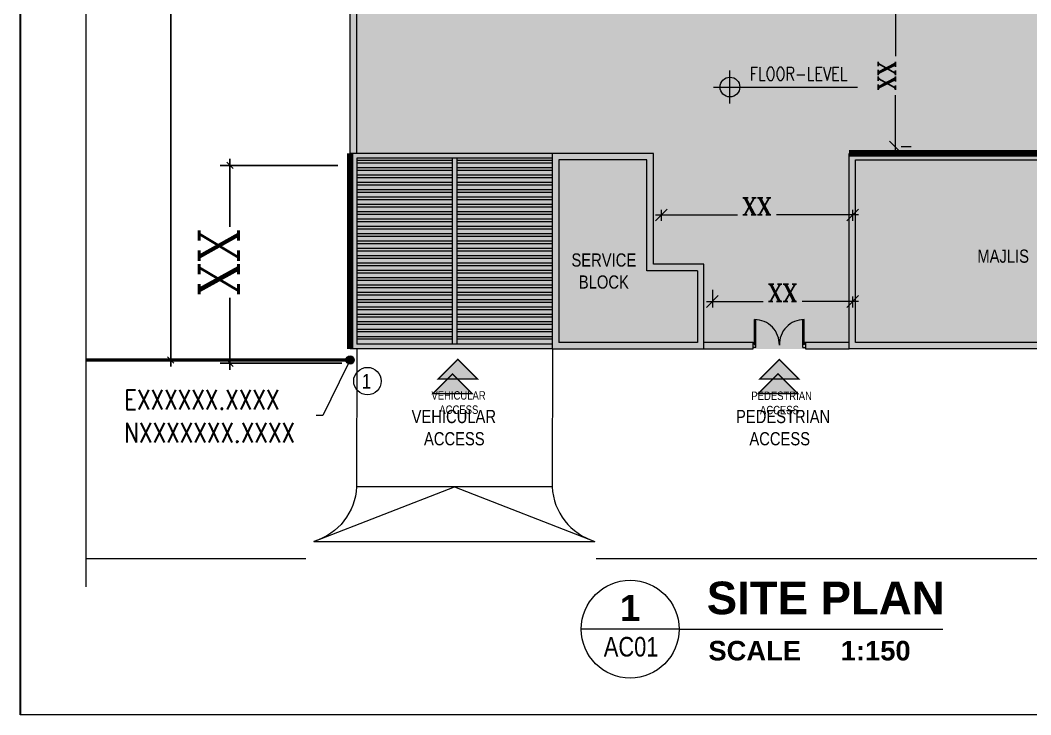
# Model space of a CAD drawing. Header units: millimetres. Extents: x -9083 to 924194, y -232449 to 321637.
# Drawn here: x 900 to 16397, y -232449 to -221798 of the extents above; entities that cross this region are included whole.
import ezdxf
from ezdxf.enums import TextEntityAlignment as Align

# ---------------------------------------------------------------- set-up
doc = ezdxf.new("R2010")
doc.units = ezdxf.units.MM
doc.header["$LTSCALE"] = 400
doc.header["$MEASUREMENT"] = 0
doc.header["$PDMODE"] = 3
doc.linetypes.add('DASHDOT', pattern=[1, 0.5, -0.25, 0, -0.25])
doc.layers.get('0').update_dxf_attribs({"lineweight": 0, "true_color": 0xff1414})
doc.layers.get('Defpoints').update_dxf_attribs({"color": 8, "lineweight": 5})
for name, color, linetype, lineweight, true_color in [('ALARM', 7, 'Continuous', 5, 0xff0f0f), ('HATCH BUILDINGS ZONE', 7, 'Continuous', 13, 0xffff8f), ('HATCH LEGEND', 7, 'Continuous', 13, 0xadddf7), ('HATCH SETBACKS', 7, 'Continuous', 13, 0xff9e3d)]:
    doc.layers.add(name, color=color, linetype=linetype, lineweight=lineweight, true_color=true_color)
for name, color, linetype, lineweight in [('AXIS DIMENSION', 8, 'Continuous', 5), ('BOUNDARY WALL', 3, 'Continuous', 18), ('DIM-OUT', 3, 'Continuous', 5), ('DOOR', 1, 'Continuous', 5), ('FIRE RATE', 244, 'Continuous', 0), ('LANDSCAPE', 251, 'Continuous', 0), ('LEVELS', 251, 'Continuous', 5), ('MARKER', 8, 'Continuous', 5), ('PLOT BOWNDARY', 1, 'DASHDOT', 50), ('REFER TILTLE 100', 7, 'Continuous', 5), ('ROOF LINE 2', 244, 'Continuous', 25), ('TEXT CHANGABLE', 5, 'Continuous', 5), ('TEXT DRAWING TITLE', 7, 'Continuous', 5)]:
    doc.layers.add(name, color=color, linetype=linetype, lineweight=lineweight)
doc.styles.add('5081292-ATK-V1-XP-SITE PLAN$0$5081292-ATK-V1-XP-SITE PLAN$0$ROMANS-TITLE', font='ROMANS.shx', dxfattribs={"width": 0.8})
doc.styles.add('arial', font='arial.ttf', dxfattribs={"width": 0.8, "height": 2.2})
doc.styles.add('ARIAL-TITLE', font='arialbd.ttf')
doc.styles.add('NEW', font='ROMANC.shx')
doc.styles.add('ROMAN', font='times.ttf')
doc.styles.add('ROMANS-TITLE', font='ROMANS.shx', dxfattribs={"width": 0.8})
doc.styles.add('ROMANT', font='romant.shx')
doc.styles.add('VF-TextNarrow', font='ARIALN.TTF')
doc.dimstyles.new('AXIS DIMENSION', dxfattribs={"dimscale": 1.2, "dimtxt": 220, "dimasz": 150, "dimexe": 75, "dimexo": 200, "dimgap": 50, "dimtad": 0, "dimdec": 0, "dimlfac": 0.1, "dimzin": 0, "dimdsep": 46, "dimtxsty": 'ROMANT', "dimblk": 'OBLIQUE', "dimcen": 200, "dimdle": 75, "dimclrd": 17, "dimclre": 94, "dimclrt": 3, "dimadec": 0, "dimazin": 0, "dimtfac": 0.5, "dimtdec": 0, "dimtix": 1, "dimtofl": 0, "dimtmove": 2, "dimatfit": 2, "dimfxl": 100, "dimtvp": 0.5, "dimtolj": 1, "dimtzin": 0, "dimlwd": -1, "dimlwe": -1, "dimarcsym": 0})
doc.dimstyles.new('SITE DIM', dxfattribs={"dimscale": 0, "dimtxt": 250, "dimasz": 100, "dimexe": 150, "dimexo": 150, "dimgap": 0, "dimtad": 0, "dimlfac": 0.001, "dimzin": 0, "dimdsep": 46, "dimtxsty": 'ROMAN', "dimblk": 'OBLIQUE', "dimcen": 150, "dimdle": 100, "dimclrd": 1, "dimclre": 1, "dimclrt": 3, "dimadec": 0, "dimazin": 0, "dimtfac": 100, "dimtix": 1, "dimtofl": 0, "dimtmove": 0, "dimatfit": 0, "dimldrblk": 'OBLIQUE', "dimfxl": 150, "dimtvp": 0.285714, "dimtolj": 1, "dimtzin": 0, "dimarcsym": 0})

# ---------------------------------------------------------------- blocks, each defined once
blk = doc.blocks.new('A$C977231d2')
at = {"layer": 'Defpoints'}
blk.add_lwpolyline([(-120, 0), (-823, 0), (-823, 576), (-120, 576)], close=True, dxfattribs=at)
blk = doc.blocks.new('A-DETAIL-TITLE-100')
at = {"layer": 'TEXT DRAWING TITLE', "linetype": 'Continuous'}
blk.add_line((0, 0), (-1500, 0), dxfattribs=at)
blk.add_circle((-750, 0), 750, dxfattribs=at)
at = {"layer": 'TEXT DRAWING TITLE', "style": 'ARIAL-TITLE'}
for tag, p, height in [('TITLE1', (450, 937), 500), ('SCALE1', (450, -480), 300), ('SCALE2', (2479, -480), 300)]:
    blk.add_attdef(tag, p, '', height=height, dxfattribs=at)
at = {"layer": 'TEXT DRAWING TITLE', "color": 7, "style": 'ARIAL-TITLE'}
blk.add_attdef('TITLE2_001', (435, 228), '', height=500, dxfattribs=at)
at = {"layer": 'TEXT DRAWING TITLE', "linetype": 'Continuous', "style": 'ARIAL-TITLE'}
blk.add_attdef('DRWG-NO', text='', height=400, dxfattribs=at).set_placement((-751, 326), align=Align.MIDDLE)
at = {"layer": 'TEXT DRAWING TITLE', "linetype": 'Continuous', "style": 'arial', "width": 0.8}
blk.add_attdef('DRAWING-REF', text='', height=300, dxfattribs=at).set_placement((-735, -270), align=Align.MIDDLE)
blk = doc.blocks.new('Access')
at = {"layer": 'ALARM', "style": 'arial', "width": 0.8}
for tag, p in [('ACCESS_001', (16568, -892)), ('ACCESS_002', (16602, -1566))]:
    blk.add_attdef(tag, p, '', height=400, dxfattribs=at)
blk = doc.blocks.new('_Oblique')
at = {"color": 0, "linetype": 'ByBlock', "lineweight": -2}
blk.add_line((-0.5, -0.5), (0.5, 0.5), dxfattribs=at)
blk = doc.blocks.new('*D107')
at = {"layer": 'Defpoints', "color": 0, "transparency": 16777216}
for p in [(5707, -204289), (3208, -227009), (5707, -227009)]:
    blk.add_point(p, dxfattribs=at)
at = {"layer": 'DIM-OUT', "color": 1, "lineweight": -2, "transparency": 16777216}
for p, q in [((3208, -204189), (3208, -215106)), ((5557, -204289), (3058, -204289)), ((3208, -227109), (3208, -216192)), ((5557, -227009), (3058, -227009))]:
    blk.add_line(p, q, dxfattribs=at)
at = {"layer": 'DIM-OUT', "color": 1, "lineweight": -2, "transparency": 16777216, "xscale": 100, "yscale": 100, "zscale": 100}
for p, rotation in [((3208, -204289), 90), ((3208, -227009), 270)]:
    blk.add_blockref('_Oblique', p, dxfattribs=dict(at, rotation=rotation))
at = {"layer": 'DIM-OUT', "color": 3, "transparency": 16777216, "insert": (3037, -215649), "char_height": 600, "attachment_point": 5, "rotation": 90, "style": 'NEW'}
blk.add_mtext('\\A1;XX', dxfattribs=at)
blk = doc.blocks.new('*D109')
at = {"layer": 'Defpoints', "color": 0, "transparency": 16777216}
for p in [(5923, -224024), (4117, -227058), (5983, -227058)]:
    blk.add_point(p, dxfattribs=at)
at = {"layer": 'DIM-OUT', "color": 1, "lineweight": -2, "transparency": 16777216}
for p, q in [((4117, -223924), (4117, -224969)), ((5773, -224024), (3967, -224024)), ((4117, -227158), (4117, -226055)), ((5833, -227058), (3967, -227058))]:
    blk.add_line(p, q, dxfattribs=at)
at = {"layer": 'DIM-OUT', "color": 1, "lineweight": -2, "transparency": 16777216, "xscale": 100, "yscale": 100, "zscale": 100}
for p, rotation in [((4117, -224024), 90), ((4117, -227058), 270)]:
    blk.add_blockref('_Oblique', p, dxfattribs=dict(at, rotation=rotation))
at = {"layer": 'DIM-OUT', "color": 3, "transparency": 16777216, "insert": (3946, -225512), "char_height": 600, "attachment_point": 5, "rotation": 90, "style": 'NEW'}
blk.add_mtext('\\A1;XX', dxfattribs=at)
blk = doc.blocks.new('*D110')
at = {"layer": 'AXIS DIMENSION', "color": 94, "ltscale": 20, "transparency": 16777216}
for p, q in [((11514, -225933), (11514, -226202)), ((13665, -226033), (13665, -226202))]:
    blk.add_line(p, q, dxfattribs=at)
at = {"layer": 'AXIS DIMENSION', "color": 17, "ltscale": 20, "transparency": 16777216}
for p, q in [((11424, -226112), (12291, -226112)), ((13755, -226112), (12889, -226112))]:
    blk.add_line(p, q, dxfattribs=at)
at = {"layer": 'Defpoints', "color": 0, "ltscale": 20, "transparency": 16777216}
for p in [(11514, -225693), (13665, -225793), (13665, -226112)]:
    blk.add_point(p, dxfattribs=at)
at = {"layer": 'AXIS DIMENSION', "color": 17, "ltscale": 20, "transparency": 16777216, "xscale": 179.9999999999999, "yscale": 179.9999999999999, "zscale": 179.9999999999999, "rotation": 180}
blk.add_blockref('_Oblique', (11514, -226112), dxfattribs=at)
at = {"layer": 'AXIS DIMENSION', "color": 17, "ltscale": 20, "transparency": 16777216, "xscale": 179.9999999999999, "yscale": 179.9999999999999, "zscale": 179.9999999999999}
blk.add_blockref('_Oblique', (13665, -226112), dxfattribs=at)
at = {"layer": 'AXIS DIMENSION', "color": 3, "lineweight": 0, "ltscale": 20, "transparency": 16777216, "insert": (12590, -225980), "char_height": 264, "attachment_point": 5, "style": 'ROMANT'}
blk.add_mtext('\\A1;XX', dxfattribs=at)
blk = doc.blocks.new('*D111')
at = {"layer": 'AXIS DIMENSION', "color": 17, "ltscale": 20, "transparency": 16777216}
for p, q in [((10640, -224784), (11898, -224784)), ((13754, -224784), (12496, -224784))]:
    blk.add_line(p, q, dxfattribs=at)
at = {"layer": 'AXIS DIMENSION', "color": 94, "ltscale": 20, "transparency": 16777216}
for p, q in [((10730, -224705), (10730, -224874)), ((13664, -224705), (13664, -224874))]:
    blk.add_line(p, q, dxfattribs=at)
at = {"layer": 'Defpoints', "color": 0, "ltscale": 20, "transparency": 16777216}
for p in [(10730, -224465), (13664, -224465), (13664, -224784)]:
    blk.add_point(p, dxfattribs=at)
at = {"layer": 'AXIS DIMENSION', "color": 17, "ltscale": 20, "transparency": 16777216, "xscale": 179.9999999999999, "yscale": 179.9999999999999, "zscale": 179.9999999999999, "rotation": 180}
blk.add_blockref('_Oblique', (10730, -224784), dxfattribs=at)
at = {"layer": 'AXIS DIMENSION', "color": 17, "ltscale": 20, "transparency": 16777216, "xscale": 179.9999999999999, "yscale": 179.9999999999999, "zscale": 179.9999999999999}
blk.add_blockref('_Oblique', (13664, -224784), dxfattribs=at)
at = {"layer": 'AXIS DIMENSION', "color": 3, "lineweight": 0, "ltscale": 20, "transparency": 16777216, "insert": (12197, -224652), "char_height": 264, "attachment_point": 5, "style": 'ROMANT'}
blk.add_mtext('\\A1;XX', dxfattribs=at)
blk = doc.blocks.new('*D112')
at = {"layer": 'AXIS DIMENSION', "color": 94, "ltscale": 20, "transparency": 16777216}
for p, q in [((14495, -221559), (14230, -221559)), ((14560, -223741), (14410, -223741))]:
    blk.add_line(p, q, dxfattribs=at)
at = {"layer": 'AXIS DIMENSION', "color": 17, "ltscale": 20, "transparency": 16777216}
for p, q in [((14320, -221469), (14320, -222351)), ((14320, -223831), (14320, -222949))]:
    blk.add_line(p, q, dxfattribs=at)
at = {"layer": 'Defpoints', "color": 0, "ltscale": 20, "transparency": 16777216}
for p in [(14735, -221559), (14320, -223741), (14320, -223741)]:
    blk.add_point(p, dxfattribs=at)
at = {"layer": 'AXIS DIMENSION', "color": 17, "ltscale": 20, "transparency": 16777216, "xscale": 179.9999999999999, "yscale": 179.9999999999999, "zscale": 179.9999999999999}
for p, rotation in [((14320, -221559), 90), ((14320, -223741), 270)]:
    blk.add_blockref('_Oblique', p, dxfattribs=dict(at, rotation=rotation))
at = {"layer": 'AXIS DIMENSION', "color": 3, "lineweight": 0, "ltscale": 20, "transparency": 16777216, "insert": (14188, -222650), "char_height": 264, "attachment_point": 5, "rotation": 90, "style": 'ROMANT'}
blk.add_mtext('\\A1;XX', dxfattribs=at)
blk = doc.blocks.new('*U68')
for p, q in [((-2500, 98), (-2600, 98)), ((-2500, 98), (-2500, -17)), ((-700, 98), (-600, 98)), ((-700, 98), (-700, -17)), ((-2600, -102), (-2560, -102)), ((-2560, -17), (-2500, -17)), ((-2560, -17), (-2560, -102)), ((-2550, -27), (-2550, -976)), ((-2550, -27), (-2500, -27)), ((-2500, -27), (-2500, -975)), ((-640, -17), (-700, -17)), ((-650, -27), (-700, -27)), ((-700, -27), (-700, -976)), ((-650, -27), (-650, -977)), ((-640, -17), (-640, -102)), ((-600, -102), (-640, -102))]:
    blk.add_line(p, q)
for centre, radius, start, end in [((-2550, -26), 951, 270.0277, 1.4411), ((-650, -27), 950, 178.4926, 270)]:
    blk.add_arc(centre, radius, start, end)

msp = doc.modelspace()

# ---------------------------------------------------------------- hatches: boundary and pattern name
at = {"layer": 'HATCH BUILDINGS ZONE', "lineweight": 0, "ltscale": 7}
h = msp.add_hatch(color=256, dxfattribs=at)
h.dxf.hatch_style = 1
h.paths.add_polyline_path([(6769.24287, -223839.7396), (17800.50018, -223839.7396), (17800.50018, -206262.58942), (6769.24287, -206262.58942)])
at = {"layer": 'HATCH LEGEND', "lineweight": 0, "true_color": 0x2ea8ea}
h = msp.add_hatch(color=140, dxfattribs=at)
h.dxf.hatch_style = 1
h.paths.add_polyline_path([(5959.60931, -223839.7396), (18610.13375, -223839.7396), (18610.13375, -226839.7396), (5959.60931, -226839.7396)])
at = {"layer": 'HATCH SETBACKS', "lineweight": 0, "ltscale": 7, "true_color": 0xff9e3d}
h = msp.add_hatch(color=33, dxfattribs=at)
h.dxf.hatch_style = 1
h.paths.add_polyline_path([(6769.24287, -223839.7396), (5959.60931, -223839.7396), (5959.60931, -204289.1076), (18610.13375, -204289.1076), (18610.13375, -223839.7396), (17800.50018, -223839.7396), (17800.50018, -206262.58942), (6769.24287, -206262.58942)])
at = {"layer": 'LEVELS', "lineweight": 0, "ltscale": 800}
h = msp.add_hatch(color=256, dxfattribs=at)
h.paths.add_polyline_path([(11783.15521, -222823.62344), (11934.9615, -222823.62344, 0.4142135624), (11783.15521, -222671.81715)])
h.paths.add_polyline_path([(11783.15521, -222975.42974), (11783.15521, -222823.62344), (11631.34892, -222823.62344, 0.4142135624)])
at = {"layer": 'MARKER', "lineweight": 0, "ltscale": 800}
h = msp.add_hatch(color=256, dxfattribs=at)
h.dxf.hatch_style = 1
edge = h.paths.add_edge_path()
edge.add_arc((5959.60931, -227009.4495), 63.75864, 0, 360)
at = {"layer": 'MARKER', "lineweight": 0, "transparency": 33554687}
for color, points in [(256, [(7908.85931, -227298.68482), (7310.35931, -227298.68482), (7609.60931, -226999.43482)]), (256, [(12840.53056, -227298.68482), (12242.03056, -227298.68482), (12541.28056, -226999.43482)]), (14, [(7831.12789, -227525.16302), (7225.42078, -227525.16302), (7528.27434, -227222.30947)])]:
    msp.add_hatch(color=color, dxfattribs=at).paths.add_polyline_path(points)
at = {"layer": 'MARKER', "lineweight": 0, "true_color": 0x2776bb, "transparency": 33554687}
msp.add_hatch(color=152, dxfattribs=at).paths.add_polyline_path([(12822.18611, -227525.16302), (12216.479, -227525.16302), (12519.33256, -227222.30947)])

# ---------------------------------------------------------------- linework, layer by layer
at = {"layer": 'BOUNDARY WALL', "lineweight": 0}
for points in [[(5959.60931, -223839.7396), (5959.60931, -204289.1076), (18610.13375, -204289.1076), (18610.13375, -223839.7396)], [(6059.60931, -223839.7396), (6059.60931, -204389.1076), (18510.13375, -204389.1076), (18510.13375, -223839.7396)], [(11384.60931, -226839.7396), (12141.28056, -226839.7396), (12141.28056, -226739.7396), (11384.60931, -226739.7396)], [(13610.13375, -226739.7396), (12941.28056, -226739.7396), (12941.28056, -226839.7396), (13610.13375, -226839.7396)]]:
    msp.add_lwpolyline(points, dxfattribs=at)
at = {"layer": 'Defpoints', "lineweight": 0}
msp.add_lwpolyline([(907.14212, -199316.02536), (24333.33333, -199316.02536), (24333.33333, -232449.37784), (907.14212, -232449.37784)], close=True, dxfattribs=at)
at = {"layer": 'FIRE RATE', "color": 177, "lineweight": 0, "true_color": 0x293189, "const_width": 100}
for points in [[(5959.60931, -226839.7396), (5959.60931, -223839.7396)], [(13610.13375, -223839.7396), (18610.13375, -223839.7396), (18610.13375, -226839.7396)]]:
    msp.add_lwpolyline(points, dxfattribs=at)
at = {"layer": 'LANDSCAPE', "lineweight": 0}
for p, q in [((6059.60931, -223945.9896), (7522.10931, -223945.9896)), ((6059.60931, -223983.4896), (7522.10931, -223983.4896)), ((6059.60931, -224058.4896), (7522.10931, -224058.4896)), ((7597.10931, -223945.9896), (9059.60931, -223945.9896)), ((7597.10931, -223983.4896), (9059.60931, -223983.4896)), ((7597.10931, -224058.4896), (9059.60931, -224058.4896)), ((6059.60931, -224095.9896), (7522.10931, -224095.9896)), ((6059.60931, -224170.9896), (7522.10931, -224170.9896)), ((6059.60931, -224208.4896), (7522.10931, -224208.4896)), ((7597.10931, -224095.9896), (9059.60931, -224095.9896)), ((7597.10931, -224170.9896), (9059.60931, -224170.9896)), ((7597.10931, -224208.4896), (9059.60931, -224208.4896)), ((6059.60931, -224283.4896), (7522.10931, -224283.4896)), ((6059.60931, -224320.9896), (7522.10931, -224320.9896)), ((7597.10931, -224283.4896), (9059.60931, -224283.4896)), ((7597.10931, -224320.9896), (9059.60931, -224320.9896)), ((6059.60931, -224395.9896), (7522.10931, -224395.9896)), ((6059.60931, -224433.4896), (7522.10931, -224433.4896)), ((6059.60931, -224508.4896), (7522.10931, -224508.4896)), ((6059.60931, -224545.9896), (7522.10931, -224545.9896)), ((7597.10931, -224395.9896), (9059.60931, -224395.9896)), ((7597.10931, -224433.4896), (9059.60931, -224433.4896)), ((7597.10931, -224508.4896), (9059.60931, -224508.4896)), ((7597.10931, -224545.9896), (9059.60931, -224545.9896)), ((6059.60931, -224620.9896), (7522.10931, -224620.9896)), ((6059.60931, -224658.4896), (7522.10931, -224658.4896)), ((7597.10931, -224620.9896), (9059.60931, -224620.9896)), ((7597.10931, -224658.4896), (9059.60931, -224658.4896)), ((6059.60931, -224733.4896), (7522.10931, -224733.4896)), ((6059.60931, -224770.9896), (7522.10931, -224770.9896)), ((6059.60931, -224845.9896), (7522.10931, -224845.9896)), ((7597.10931, -224733.4896), (9059.60931, -224733.4896)), ((7597.10931, -224770.9896), (9059.60931, -224770.9896)), ((7597.10931, -224845.9896), (9059.60931, -224845.9896)), ((6059.60931, -224883.4896), (7522.10931, -224883.4896)), ((6059.60931, -224958.4896), (7522.10931, -224958.4896)), ((6059.60931, -224995.9896), (7522.10931, -224995.9896)), ((7597.10931, -224883.4896), (9059.60931, -224883.4896)), ((7597.10931, -224958.4896), (9059.60931, -224958.4896)), ((7597.10931, -224995.9896), (9059.60931, -224995.9896)), ((6059.60931, -225070.9896), (7522.10931, -225070.9896)), ((6059.60931, -225108.4896), (7522.10931, -225108.4896)), ((7597.10931, -225070.9896), (9059.60931, -225070.9896)), ((7597.10931, -225108.4896), (9059.60931, -225108.4896)), ((6059.60931, -225183.4896), (7522.10931, -225183.4896)), ((6059.60931, -225220.9896), (7522.10931, -225220.9896)), ((6059.60931, -225295.9896), (7522.10931, -225295.9896)), ((7597.10931, -225183.4896), (9059.60931, -225183.4896)), ((7597.10931, -225220.9896), (9059.60931, -225220.9896)), ((7597.10931, -225295.9896), (9059.60931, -225295.9896)), ((6059.60931, -225333.4896), (7522.10931, -225333.4896)), ((6059.60931, -225408.4896), (7522.10931, -225408.4896)), ((6059.60931, -225445.9896), (7522.10931, -225445.9896)), ((7597.10931, -225333.4896), (9059.60931, -225333.4896)), ((7597.10931, -225408.4896), (9059.60931, -225408.4896)), ((7597.10931, -225445.9896), (9059.60931, -225445.9896)), ((6059.60931, -225520.9896), (7522.10931, -225520.9896)), ((6059.60931, -225558.4896), (7522.10931, -225558.4896)), ((7597.10931, -225520.9896), (9059.60931, -225520.9896)), ((7597.10931, -225558.4896), (9059.60931, -225558.4896)), ((6059.60931, -225633.4896), (7522.10931, -225633.4896)), ((6059.60931, -225670.9896), (7522.10931, -225670.9896)), ((6059.60931, -225745.9896), (7522.10931, -225745.9896)), ((6059.60931, -225783.4896), (7522.10931, -225783.4896)), ((7597.10931, -225633.4896), (9059.60931, -225633.4896)), ((7597.10931, -225670.9896), (9059.60931, -225670.9896)), ((7597.10931, -225745.9896), (9059.60931, -225745.9896)), ((7597.10931, -225783.4896), (9059.60931, -225783.4896)), ((6059.60931, -225858.4896), (7522.10931, -225858.4896)), ((6059.60931, -225895.9896), (7522.10931, -225895.9896)), ((7597.10931, -225858.4896), (9059.60931, -225858.4896)), ((7597.10931, -225895.9896), (9059.60931, -225895.9896)), ((6059.60931, -225970.9896), (7522.10931, -225970.9896)), ((6059.60931, -226008.4896), (7522.10931, -226008.4896)), ((6059.60931, -226083.4896), (7522.10931, -226083.4896)), ((7597.10931, -225970.9896), (9059.60931, -225970.9896)), ((7597.10931, -226008.4896), (9059.60931, -226008.4896)), ((7597.10931, -226083.4896), (9059.60931, -226083.4896)), ((6059.60931, -226120.9896), (7522.10931, -226120.9896)), ((6059.60931, -226195.9896), (7522.10931, -226195.9896)), ((6059.60931, -226233.4896), (7522.10931, -226233.4896)), ((7597.10931, -226120.9896), (9059.60931, -226120.9896)), ((7597.10931, -226195.9896), (9059.60931, -226195.9896)), ((7597.10931, -226233.4896), (9059.60931, -226233.4896)), ((6059.60931, -226308.4896), (7522.10931, -226308.4896)), ((6059.60931, -226345.9896), (7522.10931, -226345.9896)), ((7597.10931, -226308.4896), (9059.60931, -226308.4896)), ((7597.10931, -226345.9896), (9059.60931, -226345.9896)), ((6059.60931, -226420.9896), (7522.10931, -226420.9896)), ((6059.60931, -226458.4896), (7522.10931, -226458.4896)), ((6059.60931, -226533.4896), (7522.10931, -226533.4896)), ((7597.10931, -226420.9896), (9059.60931, -226420.9896)), ((7597.10931, -226458.4896), (9059.60931, -226458.4896)), ((7597.10931, -226533.4896), (9059.60931, -226533.4896)), ((6059.60931, -226570.9896), (7522.10931, -226570.9896)), ((6059.60931, -226645.9896), (7522.10931, -226645.9896)), ((6059.60931, -226683.4896), (7522.10931, -226683.4896)), ((7597.10931, -226570.9896), (9059.60931, -226570.9896)), ((7597.10931, -226645.9896), (9059.60931, -226645.9896)), ((7597.10931, -226683.4896), (9059.60931, -226683.4896)), ((6059.60931, -226839.1076), (6058.10745, -228953.89522)), ((9061.11116, -226839.1076), (9059.60931, -228953.89522)), ((9059.60931, -228953.89522), (6059.60931, -228953.89522)), ((5404.54416, -229789.7396), (9711.67074, -229789.7396))]:
    msp.add_line(p, q, dxfattribs=at)
for points in [[(6058.10745, -228953.89522, -0.3185266423), (5404.54416, -229789.7396, -0.9452509329)], [(9058.10745, -228953.89522, 0.3185266423), (9711.67074, -229789.7396, 0.9452509329)]]:
    msp.add_lwpolyline(points, format="xyb", dxfattribs=at)
msp.add_lwpolyline([(5404.54416, -229789.7396), (7558.10745, -228953.89522), (9711.67074, -229789.7396)], dxfattribs=at)
at = {"layer": 'LEVELS', "lineweight": 0}
for p, q in [((11783.15521, -223076.63393), (11783.15521, -222570.61295)), ((11530.14472, -222823.62344), (12036.1657, -222823.62344))]:
    msp.add_line(p, q, dxfattribs=at)
at = {"layer": 'LEVELS', "lineweight": 0, "ltscale": 800}
msp.add_line((11783.15521, -222823.62344), (13737.24473, -222823.62344), dxfattribs=at)
at = {"layer": 'LEVELS', "linetype": 'Continuous', "lineweight": 0, "ltscale": 10}
for p, q in [((5282.35922, -230058.76246), (1906.25068, -230058.76246)), ((22941.40427, -230058.76246), (9732.59973, -230058.76246))]:
    msp.add_line(p, q, dxfattribs=at)
at = {"layer": 'LEVELS', "lineweight": 0}
msp.add_circle((11783.15521, -222823.62344), 151.80629, dxfattribs=at)
at = {"layer": 'MARKER', "lineweight": 0, "ltscale": 800}
msp.add_line((5937.1702, -227054.80431), (5914.7311, -227100.15912), dxfattribs=at)
at = {"layer": 'MARKER', "lineweight": 0}
msp.add_lwpolyline([(1906.25068, -203205.35987), (1906.25068, -216068.26672), (2007.73247, -216090.3914), (1804.76889, -216090.3914), (1906.25068, -216121.95651), (1906.25068, -230486.12355)], dxfattribs=at)
at = {"layer": 'MARKER', "lineweight": 0, "ltscale": 800}
msp.add_lwpolyline([(5948.38975, -227032.1269, 1), (5970.82886, -226986.77209, 1)], format="xyb", close=True, dxfattribs=at)
at = {"layer": 'MARKER', "lineweight": 0}
for points, const_width in [([(7908.85931, -227298.68482), (7310.35931, -227298.68482), (7609.60931, -226999.43482)], 21.375), ([(12840.53056, -227298.68482), (12242.03056, -227298.68482), (12541.28056, -226999.43482)], 21.375), ([(7831.12789, -227525.16302), (7225.42078, -227525.16302), (7528.27434, -227222.30947)], 21.6324), ([(12822.18611, -227525.16302), (12216.479, -227525.16302), (12519.33256, -227222.30947)], 21.6324)]:
    msp.add_lwpolyline(points, close=True, dxfattribs=dict(at, const_width=const_width))
at = {"layer": 'MARKER', "lineweight": 0, "ltscale": 800}
msp.add_lwpolyline([(5914.7311, -227100.15912), (5538.7091, -227860.18979), (5437.50491, -227860.18979)], dxfattribs=at)
msp.add_circle((5959.60931, -227009.4495), 63.75864, dxfattribs=at)
at = {"layer": 'MARKER', "lineweight": 0}
msp.add_circle((6224.78712, -227332.44143), 210.84207, dxfattribs=at)
at = {"layer": 'PLOT BOWNDARY', "color": 8, "lineweight": 0, "const_width": 50.6021}
msp.add_lwpolyline([(5959.60931, -227010.08911), (1906.25068, -227010.08911)], dxfattribs=at)
at = {"layer": 'ROOF LINE 2', "lineweight": 0}
for p, q in [((9059.60931, -223839.7396), (5959.60931, -223839.7396)), ((5959.60931, -226839.7396), (5959.60931, -223839.7396)), ((9059.60931, -223914.7396), (6059.60931, -223914.7396)), ((6059.60931, -223914.7396), (6059.60931, -226764.7396)), ((7522.10931, -223914.7396), (7522.10931, -226764.7396)), ((7597.10931, -223914.7396), (7597.10931, -226764.7396)), ((10609.60931, -223839.7396), (9059.60931, -223839.7396)), ((9059.60931, -223839.7396), (9059.60931, -226839.7396)), ((10609.60931, -225539.75071), (10609.60931, -223839.7396)), ((10509.60931, -223939.7396), (9159.60931, -223939.7396)), ((9159.60931, -223939.7396), (9159.60931, -226739.7396)), ((10509.60931, -225639.7396), (10509.60931, -223939.7396)), ((11384.60931, -225539.73636), (10609.60931, -225539.75071)), ((11384.60931, -226839.7396), (11384.60931, -225539.73636)), ((11284.60931, -225639.7396), (10509.60931, -225639.7396)), ((11284.60931, -225639.7396), (11284.60931, -226739.7396)), ((9059.60931, -226839.7396), (5959.60931, -226839.7396)), ((9059.60931, -226764.7396), (6059.60931, -226764.7396)), ((9059.60931, -226839.7396), (11384.60931, -226839.7396)), ((11284.60931, -226739.7396), (9159.60931, -226739.7396))]:
    msp.add_line(p, q, dxfattribs=at)
for points in [[(13610.13375, -226839.7396), (13610.13375, -223839.7396), (18610.13375, -223839.7396), (18610.13375, -226839.7396)], [(13710.13375, -226739.7396), (13710.13375, -223939.7396), (18510.13375, -223939.7396), (18510.13375, -226739.7396)]]:
    msp.add_lwpolyline(points, close=True, dxfattribs=at)
at = {"layer": 'TEXT DRAWING TITLE', "linetype": 'Continuous', "lineweight": 0}
msp.add_line((11002.90267, -231135.7311), (15045.62198, -231135.7311), dxfattribs=at)

# ---------------------------------------------------------------- block references
at = {"layer": 'ALARM', "lineweight": 0}
ref = msp.add_blockref('Access', (-1094.75138, -227241.93482), dxfattribs=dict(at, xscale=0.5000000000000026, yscale=0.5000000000000026, zscale=0.5000000000000026))
ref.add_attrib('ACCESS_001', 'VEHICULAR', (7205.72428, -227616.97507), dxfattribs={"color": 5, "height": 130, "style": 'arial', "width": 0.8})
ref.add_attrib('ACCESS_002', '   ACCESS', (7206.36275, -227835.85865), dxfattribs={"color": 5, "height": 130, "style": 'arial', "width": 0.8})
ref = msp.add_blockref('Access', (3822.29634, -227247.93482), dxfattribs=dict(at, xscale=0.5000000000000026, yscale=0.5000000000000026, zscale=0.5000000000000026))
ref.add_attrib('ACCESS_001', 'PEDESTRIAN', (12112.20174, -227622.97507), dxfattribs={"color": 5, "height": 130, "style": 'arial', "width": 0.8})
ref.add_attrib('ACCESS_002', '   ACCESS', (12123.41047, -227841.85865), dxfattribs={"color": 5, "height": 130, "style": 'arial', "width": 0.8})
ref = msp.add_blockref('Access', (-1498.23988, -227525.16302), dxfattribs=dict(at, xscale=0.5060209776249287, yscale=0.5060209776249287, zscale=0.5060209776249287))
ref.add_attrib('ACCESS_001', 'VEHICULAR', (6901.8418, -227976.77053), dxfattribs={"height": 202.408391, "style": 'arial', "width": 0.8})
ref.add_attrib('ACCESS_002', '   ACCESS', (6902.83589, -228317.56956), dxfattribs={"height": 202.408391, "style": 'arial', "width": 0.8})
at = {"layer": 'ALARM', "lineweight": 0, "xscale": 0.5060209776249287, "yscale": 0.5060209776249287, "zscale": 0.5060209776249287}
msp.add_blockref('Access', (3492.18729, -227525.16302), dxfattribs=at).add_auto_attribs({'ACCESS_001': 'PEDESTRIAN', 'ACCESS_002': '   ACCESS'})
at = {"layer": 'Defpoints', "xscale": 100, "yscale": 100, "zscale": 100}
msp.add_blockref('A$C977231d2', (83200, -232449.41425), dxfattribs=at)
at = {"layer": 'DOOR', "lineweight": 0, "xscale": 0.4, "yscale": 0.4, "zscale": 0.4, "rotation": 180}
msp.add_blockref('*U68', (11901.28056, -226780.38836), dxfattribs=at)
at = {"layer": 'TEXT DRAWING TITLE', "lineweight": 0}
ref = msp.add_blockref('A-DETAIL-TITLE-100', (11002.90267, -231135.7311), dxfattribs=at)
ref.add_attrib('TITLE2_001', 'SITE PLAN', (11427.66393, -230907.2577), dxfattribs={"layer": 'REFER TILTLE 100', "color": 7, "height": 500, "style": 'ARIAL-TITLE'})
ref.add_attrib('DRWG-NO', '1', dxfattribs={"layer": 'REFER TILTLE 100', "linetype": 'Continuous', "height": 400, "style": 'ARIAL-TITLE'}).set_placement((10251.80142, -230810.22268), align=Align.MIDDLE)
ref.add_attrib('DRAWING-REF', 'AC01', dxfattribs={"layer": 'REFER TILTLE 100', "linetype": 'Continuous', "height": 300, "style": 'arial', "width": 0.8}).set_placement((10268.30398, -231405.59604), align=Align.MIDDLE)
ref.add_attrib('SCALE1', 'SCALE', (11452.90267, -231616.22713), dxfattribs={"layer": 'REFER TILTLE 100', "height": 300, "style": 'ARIAL-TITLE'})
ref.add_attrib('SCALE2', '1:150', (13481.90267, -231616.22713), dxfattribs={"layer": 'REFER TILTLE 100', "height": 300, "style": 'ARIAL-TITLE'})

# ---------------------------------------------------------------- texts
at = {"layer": 'ALARM', "lineweight": 0, "insert": (2490.86959, -227465.54083, 0.00801), "char_height": 303.6125866, "width": 5060.2097762, "attachment_point": 1, "style": 'ROMANS-TITLE'}
msp.add_mtext('\\A1;EXXXXXX.XXXX\\PNXXXXXXX.XXXX', dxfattribs=at)
at = {"layer": 'LEVELS', "lineweight": 0, "ltscale": 800, "style": '5081292-ATK-V1-XP-SITE PLAN$0$5081292-ATK-V1-XP-SITE PLAN$0$ROMANS-TITLE', "width": 0.8}
msp.add_attdef('FLOOR-LEVEL', (12086.7678, -222722.41925), '%%P0.000 FFL', height=202.408391, dxfattribs=at)
at = {"layer": 'MARKER', "lineweight": 0, "style": 'VF-TextNarrow'}
msp.add_text('1', height=227.70944, dxfattribs=at).set_placement((6139.05278, -227448.87411))
at = {"layer": 'TEXT CHANGABLE', "lineweight": 0, "char_height": 202.408391, "width": 2909.0585917, "attachment_point": 2, "style": 'arial'}
for s, insert in [('MAJLIS', (15973.2264, -225315.05254)), ('SERVICE ^JBLOCK', (9849.45694, -225374.19456))]:
    msp.add_mtext(s, dxfattribs=dict(at, insert=insert))

# ---------------------------------------------------------------- dimensions: what is measured, and where the dimension line sits
at = {"layer": 'AXIS DIMENSION', "lineweight": 0, "ltscale": 20}
dim = msp.add_linear_dim(base=(14319.73708, -223741.27864), p1=(14734.60931, -221558.58634), p2=(14319.73708, -223741.27864), angle=90, text='XX', dimstyle='AXIS DIMENSION', dxfattribs=at)
dim.commit()
dim.dimension.update_dxf_attribs({"geometry": '*D112', "text_midpoint": (14187.73708, -222649.93249)})
for base, p1, p2, picture, middle in [((13663.57658, -224784.27902), (10729.89059, -224465.21446), (13663.57658, -224465.21446), '*D111', (12196.73359, -224652.27902)), ((13665.34301, -226111.86324), (11514.2231, -225693.15207), (13665.34301, -225792.79869), '*D110', (12589.78306, -225979.86324))]:
    dim = msp.add_linear_dim(base=base, p1=p1, p2=p2, text='XX', dimstyle='AXIS DIMENSION', dxfattribs=at)
    dim.commit()
    dim.dimension.update_dxf_attribs({"geometry": picture, "text_midpoint": middle})
at = {"layer": 'DIM-OUT'}
dim = msp.add_linear_dim(base=(3208.37103, -227009.4495), p1=(5706.59882, -204289.1076), p2=(5706.59882, -227009.4495), angle=270, text='XX', dimstyle='SITE DIM', override={"dimscale": 1, "dimtxt": 600, "dimpost": 'm', "dimtxsty": 'NEW'}, dxfattribs=at)
dim.commit()
dim.dimension.update_dxf_attribs({"geometry": '*D107', "text_midpoint": (3036.94246, -215649.27855)})
dim = msp.add_linear_dim(base=(4117.04536, -227057.87555), p1=(5922.6913, -224023.92573), p2=(5983.18033, -227057.87555), angle=90, text='XX', dimstyle='SITE DIM', override={"dimscale": 1, "dimtxt": 600, "dimpost": 'm', "dimtxsty": 'NEW'}, dxfattribs=at)
dim.commit()
dim.dimension.update_dxf_attribs({"geometry": '*D109', "text_midpoint": (4117.04536, -225512.11716), "dimtype": 128})

doc.saveas('drawing.dxf')
